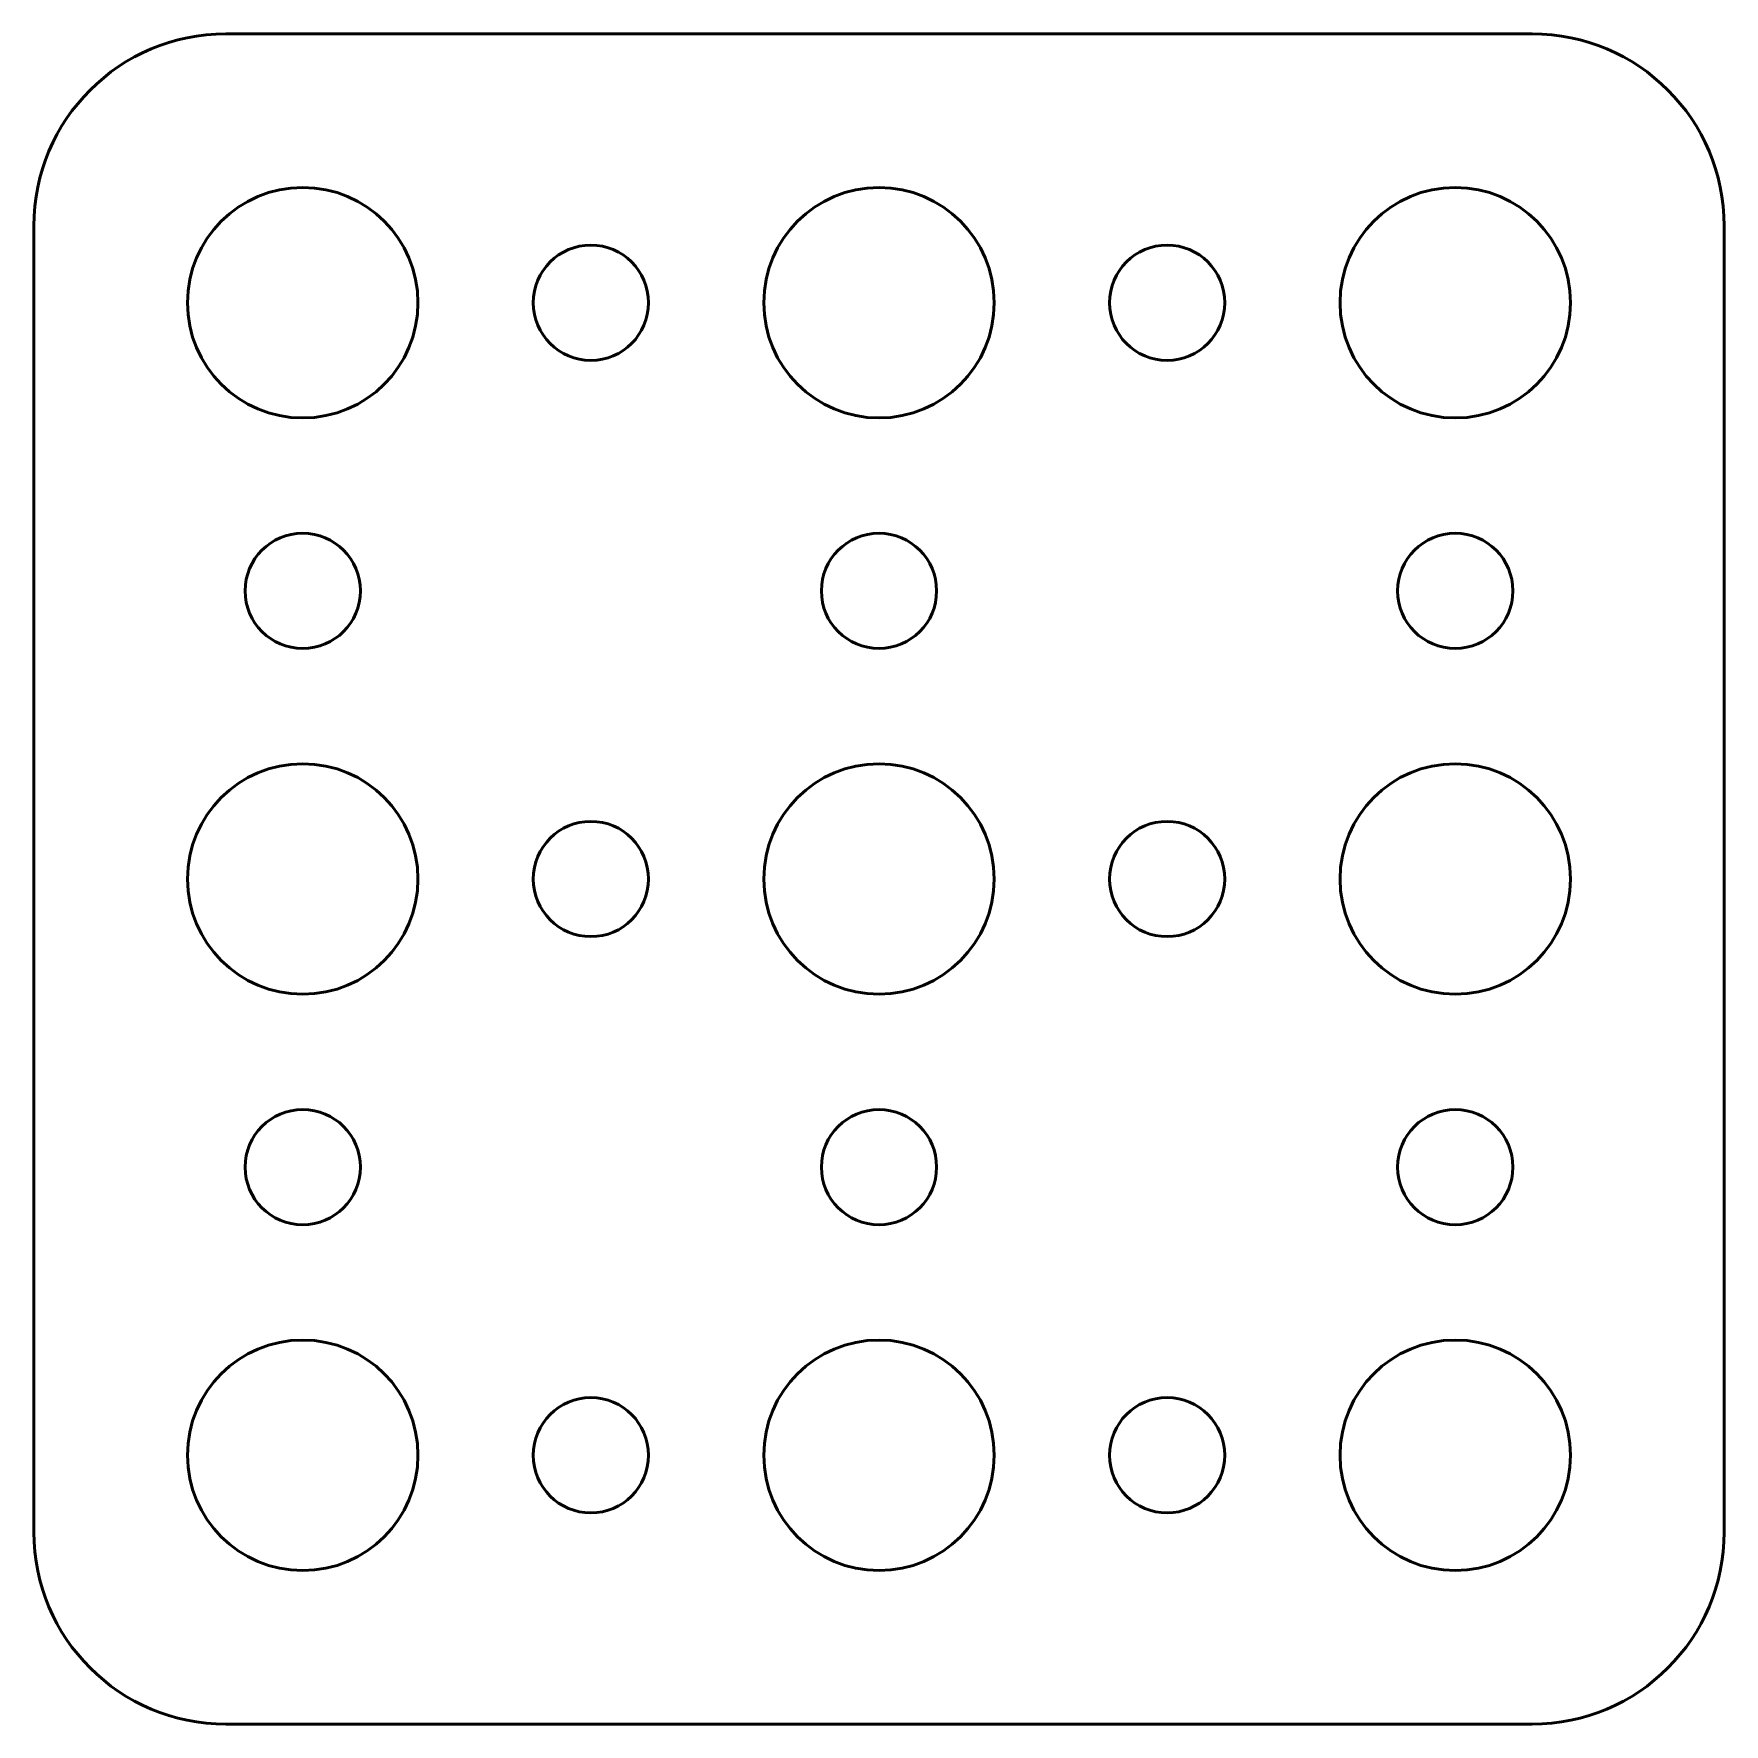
# Model space of a CAD drawing. Header units: centimetres. Extents: x -13.8 to 13.7, y -14.2 to 14.1.
# Drawn here: x -2.2 to 2.2, y -14.2 to -9.8 of the extents above; entities that cross this region are included whole.
import ezdxf

# ---------------------------------------------------------------- set-up
doc = ezdxf.new("R2010")
doc.units = ezdxf.units.CM
doc.header["$MEASUREMENT"] = 0
doc.layers.add('Layer 1', color=7, linetype='Continuous')

msp = doc.modelspace()

# ---------------------------------------------------------------- linework, layer by layer
at = {"layer": 'Layer 1', "lineweight": 53}
for centre, major_axis in [((-1.49999, -10.50001), (0, 0.30001)), ((0.00001, -10.50001), (0, 0.30001)), ((1.50001, -10.50001), (0, 0.30001)), ((-0.75, -10.5), (0, 0.15)), ((0.75, -10.5), (0, 0.15)), ((-1.5, -11.25), (0, 0.15)), ((0, -11.25), (0, 0.15)), ((1.5, -11.25), (0, 0.15)), ((-1.49999, -12.00001), (0, 0.30001)), ((0.00001, -12.00001), (0, 0.30001)), ((1.50001, -12.00001), (0, 0.30001)), ((-0.75, -12), (0, 0.15)), ((0.75, -12), (0, 0.15)), ((-1.5, -12.75), (0, 0.15)), ((0, -12.75), (0, 0.15)), ((1.5, -12.75), (0, 0.15)), ((-1.49999, -13.50001), (0, 0.30001)), ((0.00001, -13.50001), (0, 0.30001)), ((1.50001, -13.50001), (0, 0.30001)), ((-0.75, -13.5), (0, 0.15)), ((0.75, -13.5), (0, 0.15))]:
    msp.add_ellipse(centre, major_axis=major_axis, ratio=1, dxfattribs=at)
msp.add_open_spline([(-2.2, -13.7), (-2.2, -13.7), (-2.2, -10.3), (-2.2, -10.3), (-2.2, -10.3), (-2.2, -10.02386), (-1.97614, -9.8), (-1.7, -9.8), (-1.7, -9.8), (-1.7, -9.8), (1.7, -9.8), (1.7, -9.8), (1.7, -9.8), (1.97614, -9.8), (2.2, -10.02386), (2.2, -10.3), (2.2, -10.3), (2.2, -10.3), (2.2, -13.7), (2.2, -13.7), (2.2, -13.7), (2.2, -13.97614), (1.97614, -14.2), (1.7, -14.2), (1.7, -14.2), (1.7, -14.2), (-1.7, -14.2), (-1.7, -14.2), (-1.7, -14.2), (-1.97614, -14.2), (-2.2, -13.97614), (-2.2, -13.7)], degree=3, knots=[0, 0, 0, 0, 0.1111111, 0.1111111, 0.1111111, 0.1111111, 0.2222222, 0.2222222, 0.2222222, 0.2222222, 0.3333333, 0.3333333, 0.3333333, 0.3333333, 0.4444444, 0.4444444, 0.4444444, 0.4444444, 0.5555556, 0.5555556, 0.5555556, 0.5555556, 0.6666667, 0.6666667, 0.6666667, 0.6666667, 0.7777778, 0.7777778, 0.7777778, 0.7777778, 1, 1, 1, 1], dxfattribs=at)

doc.saveas('drawing.dxf')
